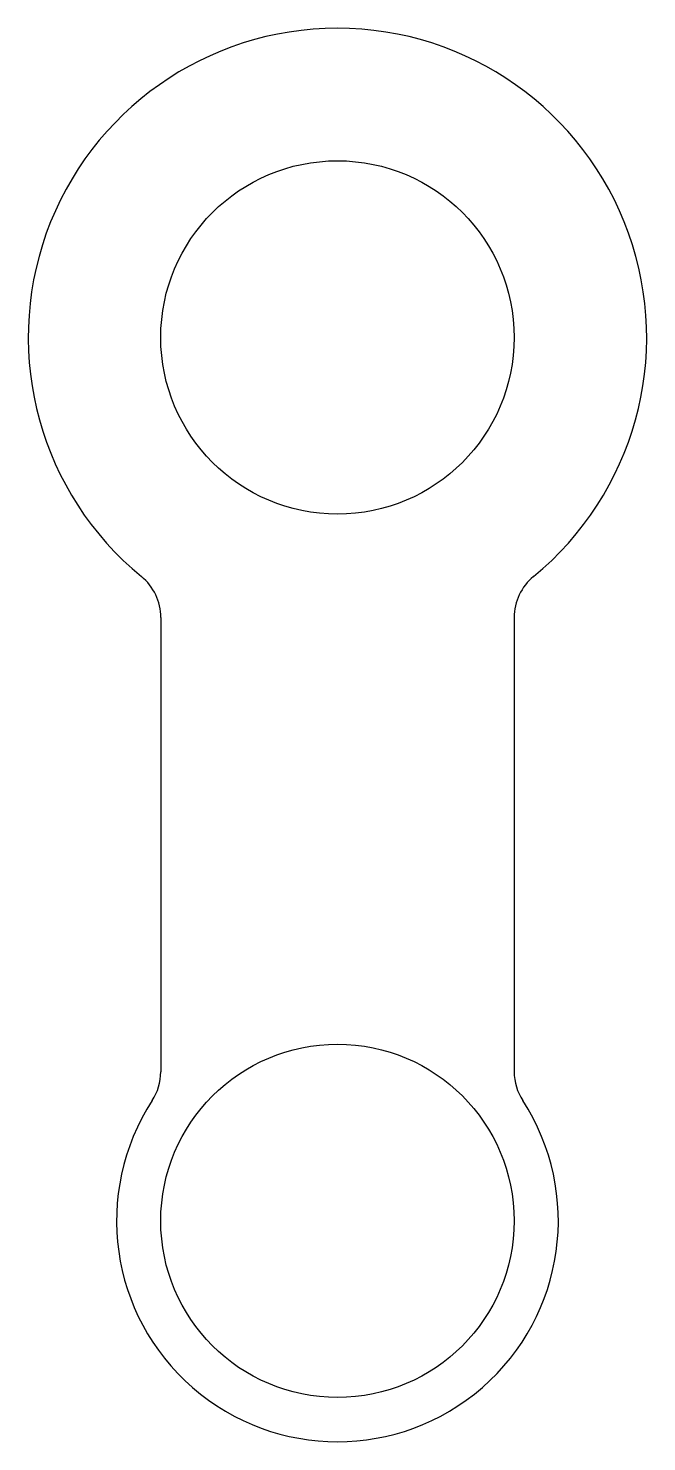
# Model space of a CAD drawing. Header units: millimetres. Extents: x 834 to 904, y 1572 to 1732.
import ezdxf

# ---------------------------------------------------------------- set-up
doc = ezdxf.new("R2010")
doc.units = ezdxf.units.MM

msp = doc.modelspace()

# ---------------------------------------------------------------- linework, layer by layer
for p, q in [((849.37, 1665.2), (849.37, 1613.78)), ((889.37, 1665.2), (889.37, 1613.78))]:
    msp.add_line(p, q)
for centre in [(869.37, 1696.9), (869.37, 1596.9)]:
    msp.add_circle(centre, 20)
for centre, radius, start, end in [((869.37, 1696.9), 35, 309.3567, 230.6433), ((843.37, 1665.2), 6, 0, 50.6433), ((895.37, 1665.2), 6, 129.3567, 180), ((843.37, 1613.78), 6, 327.0041, 0), ((895.37, 1613.78), 6, 180, 212.9959), ((869.37, 1596.9), 25, 147.0041, 32.9959)]:
    msp.add_arc(centre, radius, start, end)

doc.saveas('drawing.dxf')
